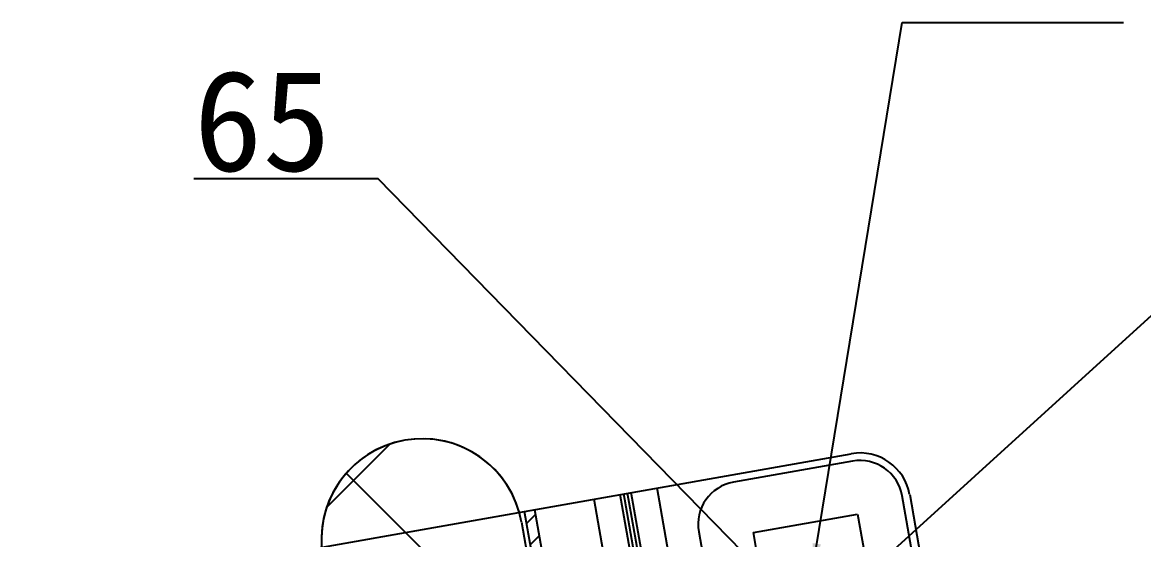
# Model space of a CAD drawing. Header units: millimetres. Extents: x 121 to 715, y 164 to 739.
# Drawn here: x 520.9 to 632.1, y 436.5 to 487.8 of the extents above; entities that cross this region are included whole.
import ezdxf

# ---------------------------------------------------------------- set-up
doc = ezdxf.new("R2010")
doc.units = ezdxf.units.MM
doc.layers.add('NW0323', color=7, linetype='Continuous')
doc.layers.add('標示線', color=3, linetype='Continuous', lineweight=0)
doc.styles.get("Standard").update_dxf_attribs({"font": ''})
doc.styles.get('Standard').set_extended_font_data('SimSun')
doc.dimstyles.new('ISO-25', dxfattribs={"dimtxt": 2.5, "dimasz": 2.5, "dimexe": 1.25, "dimexo": 0.625, "dimtad": 1, "dimtxsty": 'Standard', "dimcen": 2.5, "dimadec": 0, "dimazin": 0, "dimtfac": 1, "dimtmove": 0, "dimatfit": 3, "dimfxl": 1, "dimarcsym": 0})

# ---------------------------------------------------------------- blocks, each defined once
blk = doc.blocks.new('NW0323-A')
at = {"layer": 'NW0323', "color": 2}
for p, q in [((2050.392, 2865.67), (2051.656, 2866.934)), ((2050.783, 2866.353), (2054.795, 2862.342)), ((2054.364, 2865.36), (2054.537, 2865.533)), ((2058.86, 2865.178), (2060.928, 2865.543)), ((2060.928, 2865.543), (2061.123, 2864.44)), ((2054.439, 2864.937), (2054.611, 2865.109)), ((2059.055, 2864.075), (2058.86, 2865.178))]:
    blk.add_line(p, q, dxfattribs=at)
at = {"layer": 'NW0323', "color": 7}
for p, q in [((2044.357, 2863.84), (2060.804, 2866.739)), ((2044.357, 2863.84), (2060.804, 2866.739)), ((2060.83, 2866.592), (2058.466, 2866.175)), ((2063.829, 2854.478), (2061.814, 2865.902)), ((2061.962, 2865.928), (2063.976, 2854.505)), ((2061.962, 2865.928), (2063.976, 2854.505)), ((2057.777, 2865.19), (2059.791, 2853.767))]:
    blk.add_line(p, q, dxfattribs=at)
at = {"layer": 'NW0323', "color": 9}
for p, q in [((2058.725, 2852.563), (2056.363, 2865.957)), ((2058.799, 2852.576), (2056.438, 2865.97)), ((2059.315, 2852.667), (2056.953, 2866.06)), ((2059.315, 2852.667), (2056.953, 2866.06)), ((2058.063, 2852.446), (2055.701, 2865.84)), ((2058.063, 2852.446), (2055.701, 2865.84)), ((2058.578, 2852.537), (2056.216, 2865.931)), ((2058.652, 2852.55), (2056.291, 2865.944))]:
    blk.add_line(p, q, dxfattribs=at)
at = {"layer": 'NW0323', "color": 4}
for p, q in [((2056.684, 2852.203), (2054.322, 2865.597)), ((2054.519, 2865.631), (2056.881, 2852.238)), ((2054.258, 2865.384), (2054.929, 2861.579))]:
    blk.add_line(p, q, dxfattribs=at)
for start, end in [(15.6938, 184.3062), (10, 190)]:
    blk.add_arc((2052.289, 2865.037), 2, start, end, dxfattribs=at)
at = {"layer": 'NW0323', "color": 7}
for centre, radius, start, end in [((2060.977, 2865.755), 1, 10, 100), ((2060.977, 2865.755), 1, 10, 100), ((2060.977, 2865.755), 0.85, 10, 100), ((2058.614, 2865.338), 0.85, 100, 190)]:
    blk.add_arc(centre, radius, start, end, dxfattribs=at)

msp = doc.modelspace()

# ---------------------------------------------------------------- block references
at = {"layer": 'NW0323', "xscale": 5.000000000000034, "yscale": 5.000000000000034, "zscale": 5.000000000000034}
msp.add_blockref('NW0323-A', (-9700.92, -13888.72), dxfattribs=at)

# ---------------------------------------------------------------- texts
at = {"layer": '標示線', "color": 6, "insert": (537.87, 472.86), "char_height": 10, "attachment_point": 7}
msp.add_mtext('65', dxfattribs=at)

# ---------------------------------------------------------------- leaders
at = {"layer": '標示線', "color": 6, "annotation_type": 0, "has_hookline": 1, "hookline_direction": 0, "text_width": 18.83}
msp.add_leader([(599.27, 433.58), (608.14, 487.76), (610.64, 487.76)], dimstyle='ISO-25', dxfattribs=at)
at = {"layer": '標示線', "color": 6, "annotation_type": 0, "has_hookline": 1}
for points, hookline_direction, text_width in [([(596.32, 431.16), (556.16, 472.24), (551.16, 472.24)], 1, 12.67), ([(602.51, 431.09), (647.09, 471.62), (652.09, 471.62)], 0, 12.83)]:
    msp.add_leader(points, dimstyle='ISO-25', override={"dimasz": 5}, dxfattribs=dict(at, hookline_direction=hookline_direction, text_width=text_width))

doc.saveas('drawing.dxf')
